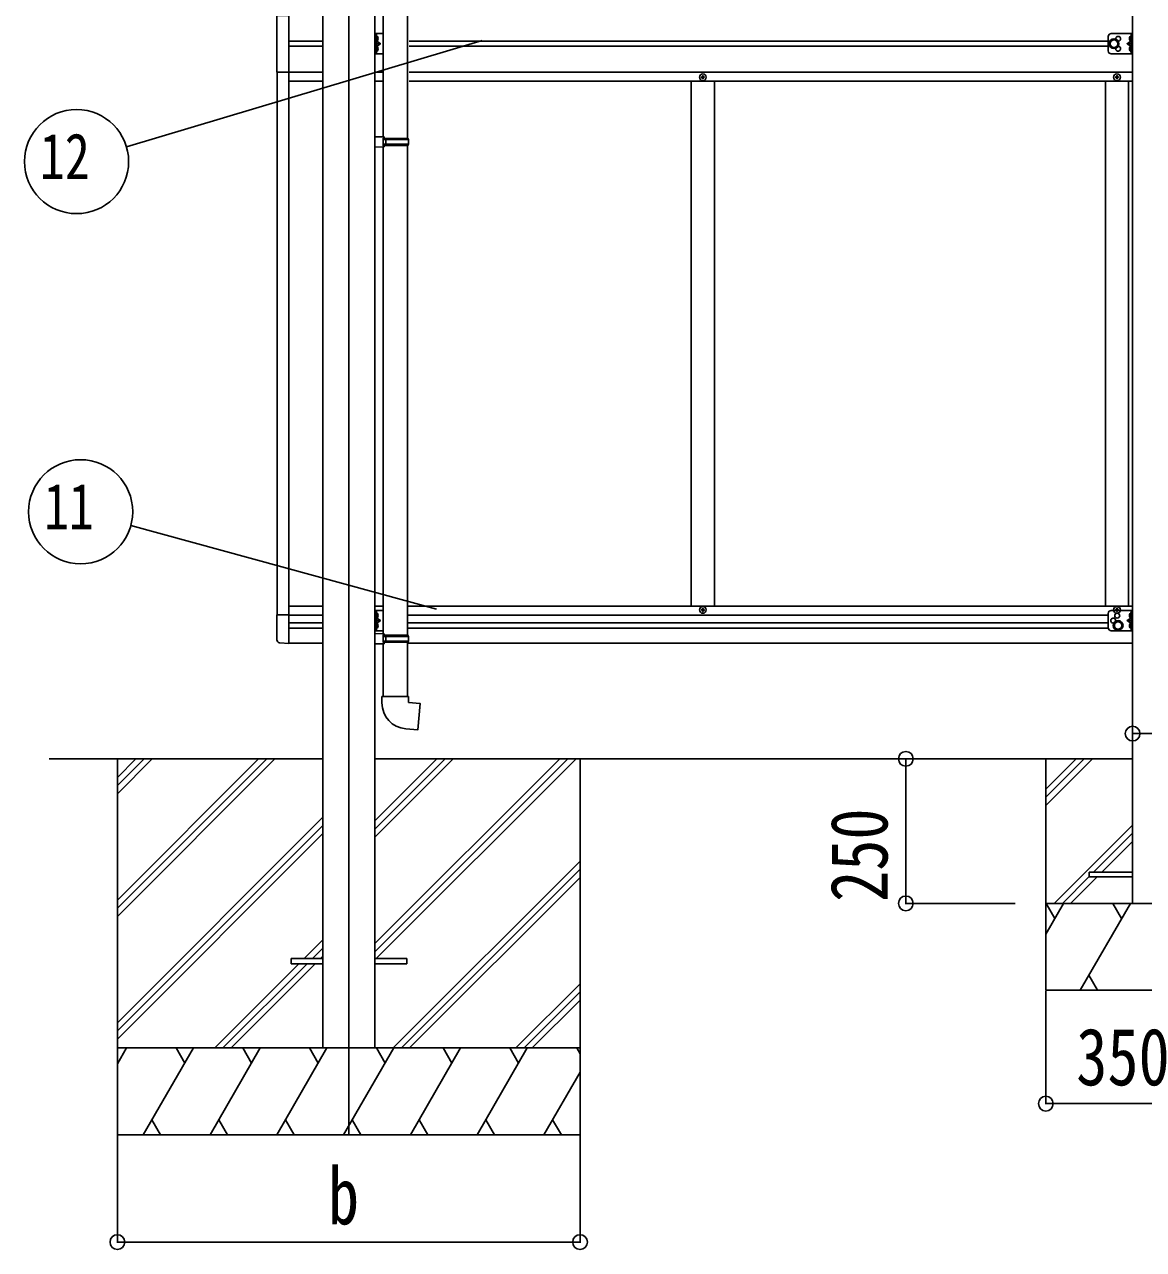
# Model space of a CAD drawing. Units: millimetres, scale not verified. Extents: x -12615 to 12615, y -8910 to 8910.
# Drawn here: x -6594 to -4659, y -5425 to -3307 of the extents above; entities that cross this region are included whole.
import ezdxf
from ezdxf.enums import TextEntityAlignment as Align

# ---------------------------------------------------------------- set-up
doc = ezdxf.new("R2010")
doc.units = ezdxf.units.MM
doc.header["$LTSCALE"] = 40
for name, color, linetype in [('0-3_YKK_12', 2, 'Continuous'), ('0-4_YKK_13', 4, 'Continuous'), ('0-5_YKK_A1', 4, 'Continuous'), ('0-6_YKK_D', 6, 'Continuous')]:
    doc.layers.add(name, color=color, linetype=linetype)
doc.styles.add('ＭＳ ゴシック', font='')
doc.styles.get('ＭＳ ゴシック').set_extended_font_data('MS Gothic')

msp = doc.modelspace()

# ---------------------------------------------------------------- linework, layer by layer
at = {"layer": '0-3_YKK_12'}
msp.add_line((-6032.79, -2052.35), (-6032.79, -5226.75), dxfattribs=at)
at = {"layer": '0-4_YKK_13'}
for p, q in [((-5973.59, -3501.37), (-5973.59, -2659.24)), ((-5931.59, -3503.93), (-5931.59, -2656.68)), ((-5987.59, -3357.73), (-5987.59, -3322.73)), ((-5973.59, -3322.73), (-5987.59, -3322.73)), ((-5985.09, -3357.73), (-5985.09, -3322.73)), ((-4714.79, -3322.73), (-4677.79, -3322.73)), ((-4680.29, -3357.73), (-4680.29, -3322.73)), ((-4677.79, -3357.73), (-4677.79, -3322.73)), ((-5984.59, -3335.23), (-5985.09, -3335.14)), ((-5985.09, -3340.23), (-5978.09, -3340.23)), ((-5984.59, -3327.23), (-5983.79, -3327.37)), ((-5984.59, -3335.23), (-5983.79, -3335.09)), ((-5984.59, -3345.23), (-5983.79, -3345.37)), ((-4719.79, -3352.73), (-4719.79, -3327.73)), ((-4680.29, -3340.23), (-4687.29, -3340.23)), ((-4680.79, -3327.23), (-4681.59, -3327.37)), ((-4680.79, -3335.23), (-4681.59, -3335.09)), ((-4680.79, -3345.23), (-4681.59, -3345.37)), ((-4680.79, -3335.23), (-4680.29, -3335.14)), ((-5973.59, -3357.73), (-5987.59, -3357.73)), ((-5984.59, -3353.23), (-5985.09, -3353.14)), ((-5984.59, -3353.23), (-5983.79, -3353.09)), ((-4714.79, -3357.73), (-4677.79, -3357.73)), ((-4680.79, -3353.23), (-4681.59, -3353.09)), ((-4680.79, -3353.23), (-4680.29, -3353.14)), ((-5422.29, -3397.73), (-5423.29, -3397.73)), ((-5419.29, -3398.73), (-5418.29, -3398.73)), ((-4706.29, -3397.73), (-4707.29, -3397.73)), ((-4703.29, -3398.73), (-4702.29, -3398.73)), ((-5971.59, -3501.43), (-5987.59, -3500.96)), ((-5987.59, -3500.96), (-5987.59, -3518.9)), ((-5971.59, -3503.43), (-5973.59, -3503.43)), ((-5930.59, -3503.93), (-5973.59, -3503.93)), ((-5929.59, -3505.93), (-5973.59, -3505.93)), ((-5929.59, -3513.93), (-5973.59, -3513.93)), ((-5930.59, -3515.93), (-5973.59, -3515.93)), ((-5971.59, -3503.43), (-5971.59, -3501.43)), ((-5969.11, -3505.93), (-5968.68, -3503.93)), ((-5931.59, -3515.93), (-5931.59, -4363.18)), ((-5929.59, -3505.93), (-5930.59, -3503.93)), ((-5929.59, -3513.93), (-5930.59, -3515.93)), ((-5929.59, -3505.93), (-5929.59, -3513.93)), ((-5971.59, -3518.43), (-5987.59, -3518.9)), ((-5973.59, -3518.49), (-5973.59, -4360.62)), ((-5971.59, -3518.43), (-5971.59, -3516.43)), ((-5987.59, -4355.23), (-5987.59, -4320.23)), ((-5973.59, -4320.23), (-5987.59, -4320.23)), ((-5985.09, -4355.23), (-5985.09, -4320.23)), ((-5422.29, -4319.73), (-5423.29, -4319.73)), ((-5419.29, -4318.73), (-5418.29, -4318.73)), ((-4714.79, -4320.23), (-4677.79, -4320.23)), ((-4706.29, -4319.73), (-4707.29, -4319.73)), ((-4703.29, -4318.73), (-4702.29, -4318.73)), ((-4680.29, -4355.23), (-4680.29, -4320.23)), ((-4677.79, -4355.23), (-4677.79, -4320.23)), ((-6157.29, -4370.94), (-6157.29, -4328.04)), ((-6157.29, -4328.04), (-6136.79, -4328.04)), ((-6136.79, -4377.23), (-6136.79, -4328.04)), ((-5984.59, -4332.73), (-5985.09, -4332.64)), ((-5985.09, -4337.73), (-5978.09, -4337.73)), ((-5984.59, -4324.73), (-5983.79, -4324.87)), ((-5984.59, -4332.73), (-5983.79, -4332.59)), ((-4719.79, -4350.23), (-4719.79, -4325.23)), ((-4680.29, -4337.73), (-4687.29, -4337.73)), ((-4680.79, -4324.73), (-4681.59, -4324.87)), ((-4680.79, -4332.73), (-4681.59, -4332.59)), ((-4680.79, -4332.73), (-4680.29, -4332.64)), ((-5973.59, -4355.23), (-5987.59, -4355.23)), ((-5971.59, -4360.68), (-5987.59, -4360.21)), ((-5987.59, -4378.15), (-5987.59, -4360.21)), ((-5984.59, -4350.73), (-5985.09, -4350.64)), ((-5984.59, -4342.73), (-5983.79, -4342.87)), ((-5984.59, -4350.73), (-5983.79, -4350.59)), ((-5930.59, -4363.18), (-5973.59, -4363.18)), ((-5971.59, -4360.68), (-5971.59, -4362.68)), ((-5929.59, -4365.18), (-5930.59, -4363.18)), ((-4714.79, -4355.23), (-4677.79, -4355.23)), ((-4680.79, -4342.73), (-4681.59, -4342.87)), ((-4680.79, -4350.73), (-4681.59, -4350.59)), ((-4680.79, -4350.73), (-4680.29, -4350.64)), ((-6136.79, -4377.23), (-6152.08, -4376.43)), ((-5971.59, -4377.68), (-5987.59, -4378.15)), ((-5929.59, -4365.18), (-5973.59, -4365.18)), ((-5929.59, -4373.18), (-5973.59, -4373.18)), ((-5930.59, -4375.18), (-5973.59, -4375.18)), ((-5971.59, -4375.68), (-5973.59, -4375.68)), ((-5973.59, -4377.74), (-5973.59, -4469.18)), ((-5971.59, -4375.68), (-5971.59, -4377.68)), ((-5969.11, -4373.18), (-5968.68, -4375.18)), ((-5931.59, -4375.18), (-5931.59, -4469.18)), ((-5929.59, -4373.18), (-5930.59, -4375.18)), ((-5929.59, -4373.18), (-5929.59, -4365.18)), ((-5929.59, -4469.18), (-5975.59, -4469.18)), ((-5975.59, -4469.18), (-5975.59, -4480.1)), ((-5929.59, -4479.18), (-5929.59, -4469.18)), ((-4677.79, -4772.75), (-4752.79, -4772.75)), ((-6132.79, -4922.25), (-6132.79, -4931.25)), ((-6132.79, -4922.25), (-6077.99, -4922.25)), ((-6132.79, -4931.25), (-6077.99, -4931.25)), ((-5987.59, -4922.25), (-5932.79, -4922.25)), ((-5987.59, -4931.25), (-5932.79, -4931.25)), ((-5932.79, -4922.25), (-5932.79, -4931.25))]:
    msp.add_line(p, q, dxfattribs=at)
for points in [[(-6136.79, -3291.23), (-6157.49, -3291.23), (-6157.49, -3389.23), (-6136.79, -3389.23)], [(-5985.47, -3331.23), (-5984.84, -3330.05), (-5982.61, -3328.93)], [(-5985.47, -3331.23), (-5984.84, -3332.42), (-5982.61, -3333.53)], [(-5984.59, -3335.23), (-5984.59, -3327.23), (-5985.09, -3327.32), (-5985.09, -3335.14)], [(-5985.09, -3345.23), (-5978.09, -3340.23), (-5985.09, -3335.23)], [(-5984.59, -3353.23), (-5984.59, -3345.23), (-5985.09, -3345.32), (-5985.09, -3353.14)], [(-4680.29, -3345.23), (-4687.29, -3340.23), (-4680.29, -3335.23)], [(-4679.91, -3331.23), (-4680.54, -3330.05), (-4682.77, -3328.93)], [(-4679.91, -3331.23), (-4680.54, -3332.42), (-4682.77, -3333.53)], [(-4680.79, -3335.23), (-4680.79, -3327.23), (-4680.29, -3327.32), (-4680.29, -3335.14)], [(-4680.79, -3353.23), (-4680.79, -3345.23), (-4680.29, -3345.32), (-4680.29, -3353.14)], [(-5985.47, -3349.23), (-5984.84, -3348.05), (-5982.61, -3346.93)], [(-5985.47, -3349.23), (-5984.84, -3350.42), (-5982.61, -3351.53)], [(-4679.91, -3349.23), (-4680.54, -3348.05), (-4682.77, -3346.93)], [(-4679.91, -3349.23), (-4680.54, -3350.42), (-4682.77, -3351.53)], [(-5423.29, -3397.73), (-5423.29, -3398.73), (-5422.29, -3398.73)], [(-5420.29, -3396.73), (-5420.29, -3395.73), (-5421.29, -3395.73), (-5421.29, -3396.73)], [(-5421.29, -3399.73), (-5421.29, -3400.73), (-5420.29, -3400.73), (-5420.29, -3399.73)], [(-5418.29, -3398.73), (-5418.29, -3397.73), (-5419.29, -3397.73)], [(-4707.29, -3397.73), (-4707.29, -3398.73), (-4706.29, -3398.73)], [(-4704.29, -3396.73), (-4704.29, -3395.73), (-4705.29, -3395.73), (-4705.29, -3396.73)], [(-4705.29, -3399.73), (-4705.29, -3400.73), (-4704.29, -3400.73), (-4704.29, -3399.73)], [(-4702.29, -3398.73), (-4702.29, -3397.73), (-4703.29, -3397.73)], [(-5971.59, -3516.43), (-5973.59, -3516.43), (-5973.59, -3503.43)], [(-5969.11, -3505.93), (-5969.11, -3513.93), (-5968.68, -3515.93)], [(-5423.29, -4319.73), (-5423.29, -4318.73), (-5422.29, -4318.73)], [(-5421.29, -4317.73), (-5421.29, -4316.73), (-5420.29, -4316.73), (-5420.29, -4317.73)], [(-5420.29, -4320.73), (-5420.29, -4321.73), (-5421.29, -4321.73), (-5421.29, -4320.73)], [(-5418.29, -4318.73), (-5418.29, -4319.73), (-5419.29, -4319.73)], [(-4707.29, -4319.73), (-4707.29, -4318.73), (-4706.29, -4318.73)], [(-4705.29, -4317.73), (-4705.29, -4316.73), (-4704.29, -4316.73), (-4704.29, -4317.73)], [(-4704.29, -4320.73), (-4704.29, -4321.73), (-4705.29, -4321.73), (-4705.29, -4320.73)], [(-4702.29, -4318.73), (-4702.29, -4319.73), (-4703.29, -4319.73)], [(-5985.47, -4328.73), (-5984.84, -4327.55), (-5982.61, -4326.43)], [(-5985.47, -4328.73), (-5984.84, -4329.92), (-5982.61, -4331.03)], [(-5984.59, -4332.73), (-5984.59, -4324.73), (-5985.09, -4324.82), (-5985.09, -4332.64)], [(-5985.09, -4342.73), (-5978.09, -4337.73), (-5985.09, -4332.73)], [(-4680.29, -4342.73), (-4687.29, -4337.73), (-4680.29, -4332.73)], [(-4679.91, -4328.73), (-4680.54, -4327.55), (-4682.77, -4326.43)], [(-4679.91, -4328.73), (-4680.54, -4329.92), (-4682.77, -4331.03)], [(-4680.79, -4332.73), (-4680.79, -4324.73), (-4680.29, -4324.82), (-4680.29, -4332.64)], [(-5985.47, -4346.73), (-5984.84, -4345.55), (-5982.61, -4344.43)], [(-5985.47, -4346.73), (-5984.84, -4347.92), (-5982.61, -4349.03)], [(-5984.59, -4350.73), (-5984.59, -4342.73), (-5985.09, -4342.82), (-5985.09, -4350.64)], [(-5971.59, -4362.68), (-5973.59, -4362.68), (-5973.59, -4375.68)], [(-5969.11, -4373.18), (-5969.11, -4365.18), (-5968.68, -4363.18)], [(-4679.91, -4346.73), (-4680.54, -4345.55), (-4682.77, -4344.43)], [(-4679.91, -4346.73), (-4680.54, -4347.92), (-4682.77, -4349.03)], [(-4680.79, -4350.73), (-4680.79, -4342.73), (-4680.29, -4342.82), (-4680.29, -4350.64)], [(-5934.51, -4524.93), (-5913.68, -4526.75), (-5909.67, -4480.93), (-5929.59, -4479.18)], [(-4752.79, -4772.75), (-4752.79, -4780.75), (-4677.79, -4780.75)]]:
    msp.add_lwpolyline(points, dxfattribs=at)
for points in [[(-4709.79, -3332.73), (-4703.29, -3336.48), (-4703.29, -3343.99), (-4709.79, -3347.74), (-4716.29, -3343.99), (-4716.29, -3336.48)], [(-4702.79, -4338.73), (-4696.29, -4342.48), (-4696.29, -4349.99), (-4702.79, -4353.74), (-4709.29, -4349.99), (-4709.29, -4342.48)]]:
    msp.add_lwpolyline(points, close=True, dxfattribs=at)
for centre, radius in [((-4709.79, -3340.23), 8.5), ((-4709.79, -3340.23), 7.5), ((-4709.79, -3340.23), 6.5), ((-5420.79, -3398.23), 5.9), ((-4704.79, -3398.23), 5.9), ((-5420.79, -4319.23), 5.9), ((-4704.79, -4319.23), 5.9), ((-4702.79, -4346.23), 8.5), ((-4702.79, -4346.23), 7.5), ((-4702.79, -4346.23), 6.5), ((-4704.29, -4329.23), 4.25)]:
    msp.add_circle(centre, radius, dxfattribs=at)
for centre, radius, start, end in [((-4714.79, -3327.73), 5, 90, 180), ((-5983.94, -3328.26), 0.9, 32.05588, 80), ((-5983.94, -3334.21), 0.9, 280, 327.94412), ((-5983.94, -3346.26), 0.9, 32.05588, 80), ((-5988.69, -3331.23), 6.5, 327.94412, 32.05588), ((-5988.69, -3349.23), 6.5, 327.94412, 32.05588), ((-4702.79, -3331.73), 4.25, 274.76077, 186.29431), ((-4702.79, -3348.73), 4.25, 173.70569, 85.23923), ((-4676.69, -3331.23), 6.5, 147.94412, 212.05588), ((-4676.69, -3349.23), 6.5, 147.94412, 212.05588), ((-4681.44, -3328.26), 0.9, 100, 147.94412), ((-4681.44, -3334.21), 0.9, 212.05588, 260), ((-4681.44, -3346.26), 0.9, 100, 147.94412), ((-5983.94, -3352.21), 0.9, 280, 327.94412), ((-4714.79, -3352.73), 5, 180, 270), ((-4681.44, -3352.21), 0.9, 212.05588, 260), ((-5422.29, -3396.73), 1, 270, 0), ((-5422.29, -3399.73), 1, 0, 90), ((-5419.29, -3396.73), 1, 180, 270), ((-5419.29, -3399.73), 1, 90, 180), ((-4706.29, -3396.73), 1, 270, 0), ((-4706.29, -3399.73), 1, 0, 90), ((-4703.29, -3396.73), 1, 180, 270), ((-4703.29, -3399.73), 1, 90, 180), ((-5422.29, -4317.73), 1, 270, 0), ((-5422.29, -4320.73), 1, 0, 90), ((-5419.29, -4317.73), 1, 180, 270), ((-5419.29, -4320.73), 1, 90, 180), ((-4714.79, -4325.23), 5, 90, 180), ((-4706.29, -4317.73), 1, 270, 0), ((-4706.29, -4320.73), 1, 0, 90), ((-4703.29, -4317.73), 1, 180, 270), ((-4703.29, -4320.73), 1, 90, 180), ((-5983.94, -4325.76), 0.9, 32.05588, 80), ((-5983.94, -4331.71), 0.9, 280, 327.94412), ((-5988.69, -4328.73), 6.5, 327.94412, 32.05588), ((-4711.29, -4337.73), 4.25, 342.88004, 287.12346), ((-4676.69, -4328.73), 6.5, 147.94412, 212.05588), ((-4681.44, -4325.76), 0.9, 100, 147.94412), ((-4681.44, -4331.71), 0.9, 212.05588, 260), ((-5983.94, -4343.76), 0.9, 32.05588, 80), ((-5983.94, -4349.71), 0.9, 280, 327.94412), ((-5988.69, -4346.73), 6.5, 327.94412, 32.05588), ((-4714.79, -4350.23), 5, 180, 270), ((-4676.69, -4346.73), 6.5, 147.94412, 212.05588), ((-4681.44, -4343.76), 0.9, 100, 147.94412), ((-4681.44, -4349.71), 0.9, 212.05588, 260), ((-6151.79, -4370.94), 5.5, 180, 267), ((-5930.59, -4480.1), 45, 180, 265)]:
    msp.add_arc(centre, radius, start, end, dxfattribs=at)
at = {"layer": '0-5_YKK_A1'}
for p, q in [((-6077.99, -2447.75), (-6077.99, -5076.75)), ((-5987.59, -2447.75), (-5987.59, -5076.75)), ((-4677.79, -2463.75), (-4677.79, -4826.75)), ((-6136.79, -4377.23), (-6136.79, -2503.23)), ((-6136.79, -3335.73), (-6077.99, -3335.73)), ((-6077.99, -3344.73), (-6136.79, -3344.73)), ((-5928.59, -3335.73), (-4719.79, -3335.73)), ((-4719.79, -3344.73), (-5928.59, -3344.73)), ((-6156.79, -3389.23), (-6156.79, -4328.03)), ((-6136.79, -3389.23), (-6077.99, -3389.23)), ((-6077.99, -3404.73), (-6136.79, -3404.73)), ((-5987.59, -3389.23), (-5973.59, -3389.23)), ((-5973.59, -3404.73), (-5987.59, -3404.73)), ((-5928.59, -3389.23), (-4677.79, -3389.23)), ((-5928.59, -3404.73), (-4677.79, -3404.73)), ((-5440.79, -3404.73), (-5440.79, -4312.73)), ((-5400.79, -3404.73), (-5400.79, -4312.73)), ((-4724.79, -3404.73), (-4724.79, -4312.73)), ((-4684.79, -3404.73), (-4684.79, -4312.73)), ((-6136.79, -4312.73), (-6077.99, -4312.73)), ((-5987.59, -4312.73), (-5973.59, -4312.73)), ((-5931.59, -4312.73), (-4677.79, -4312.73)), ((-6136.79, -4328.23), (-6077.99, -4328.23)), ((-6136.79, -4341.73), (-6077.99, -4341.73)), ((-5931.59, -4328.23), (-4719.79, -4328.23)), ((-5931.59, -4341.73), (-4719.79, -4341.73)), ((-6136.79, -4350.73), (-6077.99, -4350.73)), ((-5931.59, -4350.73), (-4719.77, -4350.73)), ((-6136.79, -4376.73), (-6077.99, -4376.73)), ((-5931.59, -4376.73), (-4677.79, -4376.73)), ((-6550.83, -4576.75), (-6077.99, -4576.75)), ((-6432.99, -4576.75), (-6432.99, -5226.75)), ((-6432.99, -4820.93), (-6188.81, -4576.75)), ((-6432.99, -4835.07), (-6174.67, -4576.75)), ((-6432.99, -4849.21), (-6160.53, -4576.75)), ((-6432.99, -4637.08), (-6372.66, -4576.75)), ((-6432.99, -4622.94), (-6386.8, -4576.75)), ((-6432.99, -4608.8), (-6400.94, -4576.75)), ((-5987.79, -4896.23), (-5668.31, -4576.75)), ((-5987.79, -4910.37), (-5654.17, -4576.75)), ((-5987.79, -4712.38), (-5852.16, -4576.75)), ((-5987.79, -4698.24), (-5866.3, -4576.75)), ((-5987.79, -4684.1), (-5880.44, -4576.75)), ((-5987.59, -4576.75), (-4677.79, -4576.75)), ((-5985.53, -4922.25), (-5640.03, -4576.75)), ((-5632.99, -4576.75), (-5632.99, -5226.75)), ((-4827.79, -4576.75), (-4827.79, -4976.75)), ((-4827.79, -4629.1), (-4775.44, -4576.75)), ((-4827.79, -4643.24), (-4761.3, -4576.75)), ((-4827.79, -4657.38), (-4747.16, -4576.75)), ((-6432.99, -5033.06), (-6078.19, -4678.26)), ((-6432.99, -5047.2), (-6078.19, -4692.4)), ((-4813.31, -4826.75), (-4677.79, -4691.23)), ((-6432.99, -5061.34), (-6078.19, -4706.55)), ((-4745.17, -4772.75), (-4677.79, -4705.37)), ((-4731.03, -4772.75), (-4677.79, -4719.52)), ((-5956.18, -5076.75), (-5632.99, -4753.56)), ((-5942.04, -5076.75), (-5632.99, -4767.7)), ((-5927.9, -5076.75), (-5632.99, -4781.85)), ((-4799.17, -4826.75), (-4752.79, -4780.37)), ((-4785.03, -4826.75), (-4739.03, -4780.75)), ((-4827.79, -4826.75), (-4477.79, -4826.75)), ((-4827.79, -4879.87), (-4797.12, -4826.75)), ((-4812.13, -4852.73), (-4827.13, -4826.75)), ((-4768.26, -4976.75), (-4681.65, -4826.75)), ((-4696.66, -4852.73), (-4711.66, -4826.75)), ((-6110.05, -4922.25), (-6078.19, -4890.39)), ((-6095.91, -4922.25), (-6078.19, -4904.54)), ((-6264.55, -5076.75), (-6119.05, -4931.25)), ((-6250.41, -5076.75), (-6104.91, -4931.25)), ((-6236.26, -5076.75), (-6090.76, -4931.25)), ((-6081.76, -4922.25), (-6078.19, -4918.68)), ((-4753.26, -4950.77), (-4738.26, -4976.75)), ((-5744.05, -5076.75), (-5632.99, -4965.69)), ((-4827.79, -4976.75), (-4477.79, -4976.75)), ((-5729.91, -5076.75), (-5632.99, -4979.83)), ((-5715.76, -5076.75), (-5632.99, -4993.98)), ((-5632.99, -5076.75), (-6432.99, -5076.75)), ((-6432.99, -5104.25), (-6417.11, -5076.75)), ((-6388.24, -5226.75), (-6301.64, -5076.75)), ((-6316.64, -5102.73), (-6331.64, -5076.75)), ((-6272.77, -5226.75), (-6186.17, -5076.75)), ((-6201.17, -5102.73), (-6216.17, -5076.75)), ((-6157.3, -5226.75), (-6070.7, -5076.75)), ((-6085.7, -5102.73), (-6100.7, -5076.75)), ((-6041.83, -5226.75), (-5955.23, -5076.75)), ((-5970.23, -5102.73), (-5985.23, -5076.75)), ((-5926.36, -5226.75), (-5839.76, -5076.75)), ((-5854.76, -5102.73), (-5869.76, -5076.75)), ((-5810.89, -5226.75), (-5724.29, -5076.75)), ((-5754.29, -5076.75), (-5739.29, -5102.73)), ((-5638.82, -5076.75), (-5632.99, -5086.85)), ((-5695.42, -5226.75), (-5632.99, -5118.61)), ((-6373.25, -5200.77), (-6358.25, -5226.75)), ((-6257.78, -5200.77), (-6242.78, -5226.75)), ((-6142.3, -5200.77), (-6127.3, -5226.75)), ((-6026.83, -5200.77), (-6011.84, -5226.75)), ((-5911.37, -5200.77), (-5896.37, -5226.75)), ((-5795.9, -5200.77), (-5780.9, -5226.75)), ((-5680.43, -5200.77), (-5665.43, -5226.75)), ((-6432.99, -5226.75), (-5632.99, -5226.75))]:
    msp.add_line(p, q, dxfattribs=at)
at = {"layer": '0-6_YKK_D'}
for p, q in [((-5802.28, -3334.77), (-6417.33, -3518.28)), ((-5881.05, -4318.09), (-6409.72, -4173.32)), ((-4677.79, -4493.86), (-4677.79, -4534.1)), ((-4880.79, -4576.75), (-5070.76, -4576.75)), ((-5069.76, -4576.75), (-5069.76, -4826.75)), ((-4880.79, -4826.75), (-5070.76, -4826.75)), ((-4827.79, -4977.75), (-4827.79, -5174.02)), ((-4827.79, -5173.02), (-4477.79, -5173.02)), ((-6432.99, -5226.75), (-6432.99, -5413.46)), ((-5632.99, -5212.53), (-5632.99, -5413.46)), ((-6432.99, -5412.46), (-5632.99, -5412.46))]:
    msp.add_line(p, q, dxfattribs=at)
msp.add_lwpolyline([(-4677.79, -4533.1), (-4627.79, -4533.1), (-4414.39, -4533.1)], dxfattribs=at)
for centre, radius in [((-6503.57, -3544.02), 90), ((-6496.52, -4149.55), 90), ((-4677.79, -4533.1), 12.75), ((-5069.76, -4576.75), 12.75), ((-5069.76, -4826.75), 12.75), ((-4827.79, -5173.02), 12.75), ((-6432.99, -5412.46), 12.75), ((-5632.99, -5412.46), 12.75)]:
    msp.add_circle(centre, radius, dxfattribs=at)

# ---------------------------------------------------------------- texts
at = {"layer": '0-6_YKK_D', "style": 'ＭＳ ゴシック', "width": 0.8}
for s, height, p in [('12', 79.18, (-6566.93, -3598.02)), ('11', 79.18, (-6559.88, -4203.55)), ('350', 98.97, (-4775.19, -5171.02)), ('b', 98.97, (-6068.99, -5411.16))]:
    msp.add_text(s, height=height, dxfattribs=at).set_placement(p, align=Align.BOTTOM_LEFT)
msp.add_text('250', height=98.97, rotation=90, dxfattribs=at).set_placement((-5071.76, -4824.15), align=Align.BOTTOM_LEFT)

doc.saveas('drawing.dxf')
